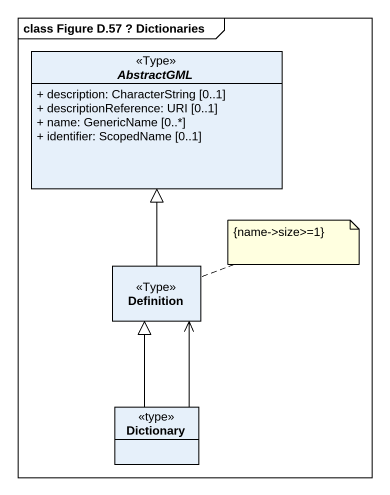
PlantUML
@startuml
mainframe class Figure D.57 ? Dictionaries
hide circle
hide empty members
skinparam classAttributeIconSize 0
abstract class AbstractGML <<Type>> {
  + description: CharacterString [0..1]
  + descriptionReference: URI [0..1]
  + name: GenericName [0..*]
  + identifier: ScopedName [0..1]
}
class Definition <<Type>>
class Dictionary <<type>>
Definition -up-|> AbstractGML
Dictionary -up-|> Definition
Dictionary -up-> Definition
note right of Definition : {name->size>=1}
@enduml
